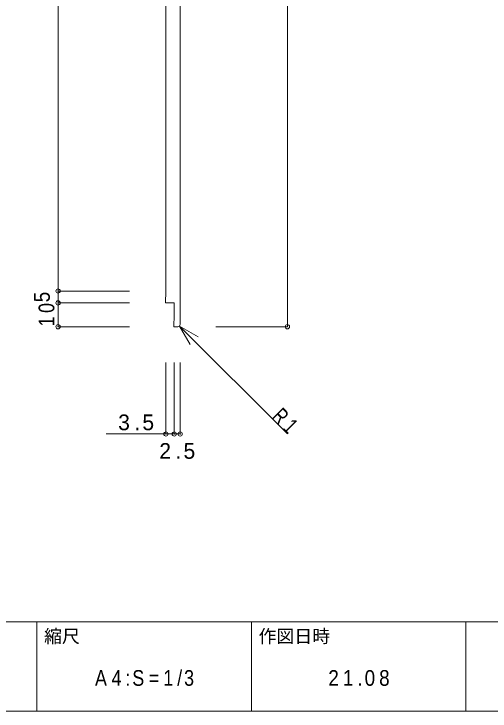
# Model space of a CAD drawing. Units: millimetres on the paper, with parts at other scales. Extents: x -141 to 141, y -98 to 98.
# Drawn here: x -22.2 to 44.4, y -97.5 to 0 of the extents above; entities that cross this region are included whole.
import ezdxf
from ezdxf.enums import TextEntityAlignment as Align

# ---------------------------------------------------------------- set-up
doc = ezdxf.new("R2010")
doc.units = ezdxf.units.MM
doc.header["$PDMODE"] = 32
doc.header["$PDSIZE"] = 0.6
for name, color, linetype, lineweight in [('3-0_ＫＢ製品', 2, 'Continuous', 9), ('3-3_寸法', 4, 'Continuous', 9), ('3-4_引出線字', 4, 'Continuous', 9), ('F-0_図面枠', 5, 'Continuous', 9), ('F-5_F-5ﾚｲﾔ', 7, 'Continuous', 9)]:
    doc.layers.add(name, color=color, linetype=linetype, lineweight=lineweight)
doc.styles.add('HGｺﾞｼｯｸM', font='')
doc.styles.get('HGｺﾞｼｯｸM').set_extended_font_data('HGｺﾞｼｯｸM')

msp = doc.modelspace()

# ---------------------------------------------------------------- linework, layer by layer
at = {"layer": '3-0_ＫＢ製品'}
for p, q in [((1.033, -43.417), (1.033, 55.917)), ((-0.967, -38.75), (-0.967, 54.583)), ((-1.033, -40.417), (-0.967, -38.75)), ((0.2, -40.417), (-1.033, -40.417)), ((0.2, -40.417), (0.2, -42.083)), ((0.133, -43.75), (0.2, -42.083)), ((0.7, -43.75), (0.133, -43.75))]:
    msp.add_line(p, q, dxfattribs=at)
msp.add_arc((0.7, -43.417), 0.333, 270, 0, dxfattribs=at)
at = {"layer": '3-3_寸法'}
for p, q in [((16.033, -43.75), (16.033, 56.25)), ((-16.033, 54.583), (-16.033, -38.75)), ((-16.033, -38.75), (-6.033, -38.75)), ((-16.033, -38.75), (-16.033, -40.417)), ((-16.033, -40.417), (-6.033, -40.417)), ((-16.033, -40.417), (-16.033, -43.75)), ((-16.033, -43.75), (-6.033, -43.75)), ((16.033, -43.75), (6.033, -43.75)), ((-0.967, -58.75), (-0.967, -48.75)), ((0.2, -58.75), (0.2, -48.75)), ((1.033, -58.75), (1.033, -48.75)), ((0.2, -58.75), (-9.3, -58.75)), ((1.033, -58.75), (0.2, -58.75))]:
    msp.add_line(p, q, dxfattribs=at)
for p in [(-16.033, -38.75), (-16.033, -40.417), (-16.033, -43.75), (16.033, -43.75), (-0.967, -58.75), (0.2, -58.75), (1.033, -58.75)]:
    msp.add_point(p, dxfattribs=at)
at = {"layer": '3-4_引出線字'}
for q in [(16.033, -58.75), (3.534, -45.152), (2.436, -46.25)]:
    msp.add_line((0.936, -43.652), q, dxfattribs=at)
at = {"layer": 'F-0_図面枠'}
for p, q in [((-141, -85), (141, -85)), ((-19, -97.5), (-19, -85)), ((11, -97.5), (11, -85)), ((41, -97.5), (41, -85)), ((141, -97.5), (-141, -97.5))]:
    msp.add_line(p, q, dxfattribs=at)

# ---------------------------------------------------------------- texts
at = {"layer": '3-3_寸法', "color": 7, "style": 'HGｺﾞｼｯｸM', "width": 0.9}
msp.add_text('5', height=2.199, rotation=90, dxfattribs=at).set_placement((-16.533, -40.333), align=Align.BOTTOM_LEFT)
at = {"layer": '3-3_寸法', "color": 7, "char_height": 2.199, "attachment_point": 7, "style": 'HGｺﾞｼｯｸM'}
for s, insert, rotation in [('\\T1.36;\\W0.85;10', (-16.533, -43.708), 90), ('\\T1.36;\\W0.75;R1', (13.735, -56.452), 315)]:
    msp.add_mtext(s, dxfattribs=dict(at, insert=insert, rotation=rotation))
for s, insert in [('\\T1.38;3.5', (-7.633, -58.25)), ('\\T1.38;2.5', (-1.883, -62.25))]:
    msp.add_mtext(s, dxfattribs=dict(at, insert=insert))
at = {"layer": 'F-5_F-5ﾚｲﾔ', "style": 'HGｺﾞｼｯｸM'}
for s, p in [('縮尺', (-18, -88.5)), ('作図日時', (12, -88.5))]:
    msp.add_text(s, height=1.833, dxfattribs=at).set_placement(p, align=Align.BOTTOM_LEFT)
at = {"layer": 'F-5_F-5ﾚｲﾔ', "char_height": 2.199, "attachment_point": 7, "style": 'HGｺﾞｼｯｸM'}
for s, insert in [('\\T1.39;\\W0.85;A4:S=1/3', (-10.875, -94)), ('\\T1.38;\\W0.9;21.08', (21.75, -94))]:
    msp.add_mtext(s, dxfattribs=dict(at, insert=insert))

doc.saveas('drawing.dxf')
